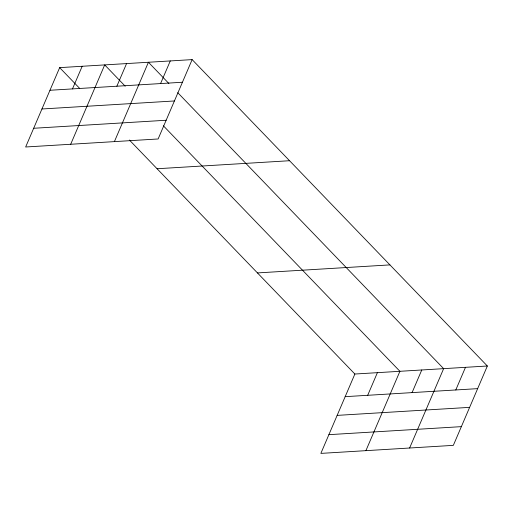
<?xml version="1.0" encoding="UTF-8"?>
<svg xmlns="http://www.w3.org/2000/svg" width="513" height="513" viewBox="0 0 513 513"><rect width="100%" height="100%" fill="white"/><g stroke="black" fill="none" stroke-linecap="round" stroke-linejoin="round"><path stroke-width="0.77" d="M192.138 59.611L59.662 67.639L25.65 146.994L158.126 138.972L192.138 59.611L487.35 366.006L453.338 445.361L320.862 453.389L354.874 374.028L487.35 366.006M72.48 88.903L82.183 66.273M70.691 144.268L104.703 64.907L125.185 86.165M116.861 86.216L126.564 63.586M114.405 141.62L148.424 62.259L168.899 83.516M160.575 83.568L170.278 60.938M367.693 395.299L377.395 372.669M365.904 450.658L399.916 371.303L163.378 125.8M412.074 392.612L421.776 369.976M409.618 448.009L443.636 368.655L177.761 92.706M455.788 389.963L465.49 367.327M49.96 90.269L182.436 82.247M41.938 108.987L174.414 100.965M33.672 128.276L166.148 120.247M157.081 168.745L289.556 160.723M257.455 272.922L389.931 264.894M345.172 396.664L477.648 388.642M337.15 415.383L469.626 407.36M328.884 434.671L461.36 426.643M59.662 67.639L79.592 88.319M129.404 140.023L354.874 374.028"/></g></svg>
